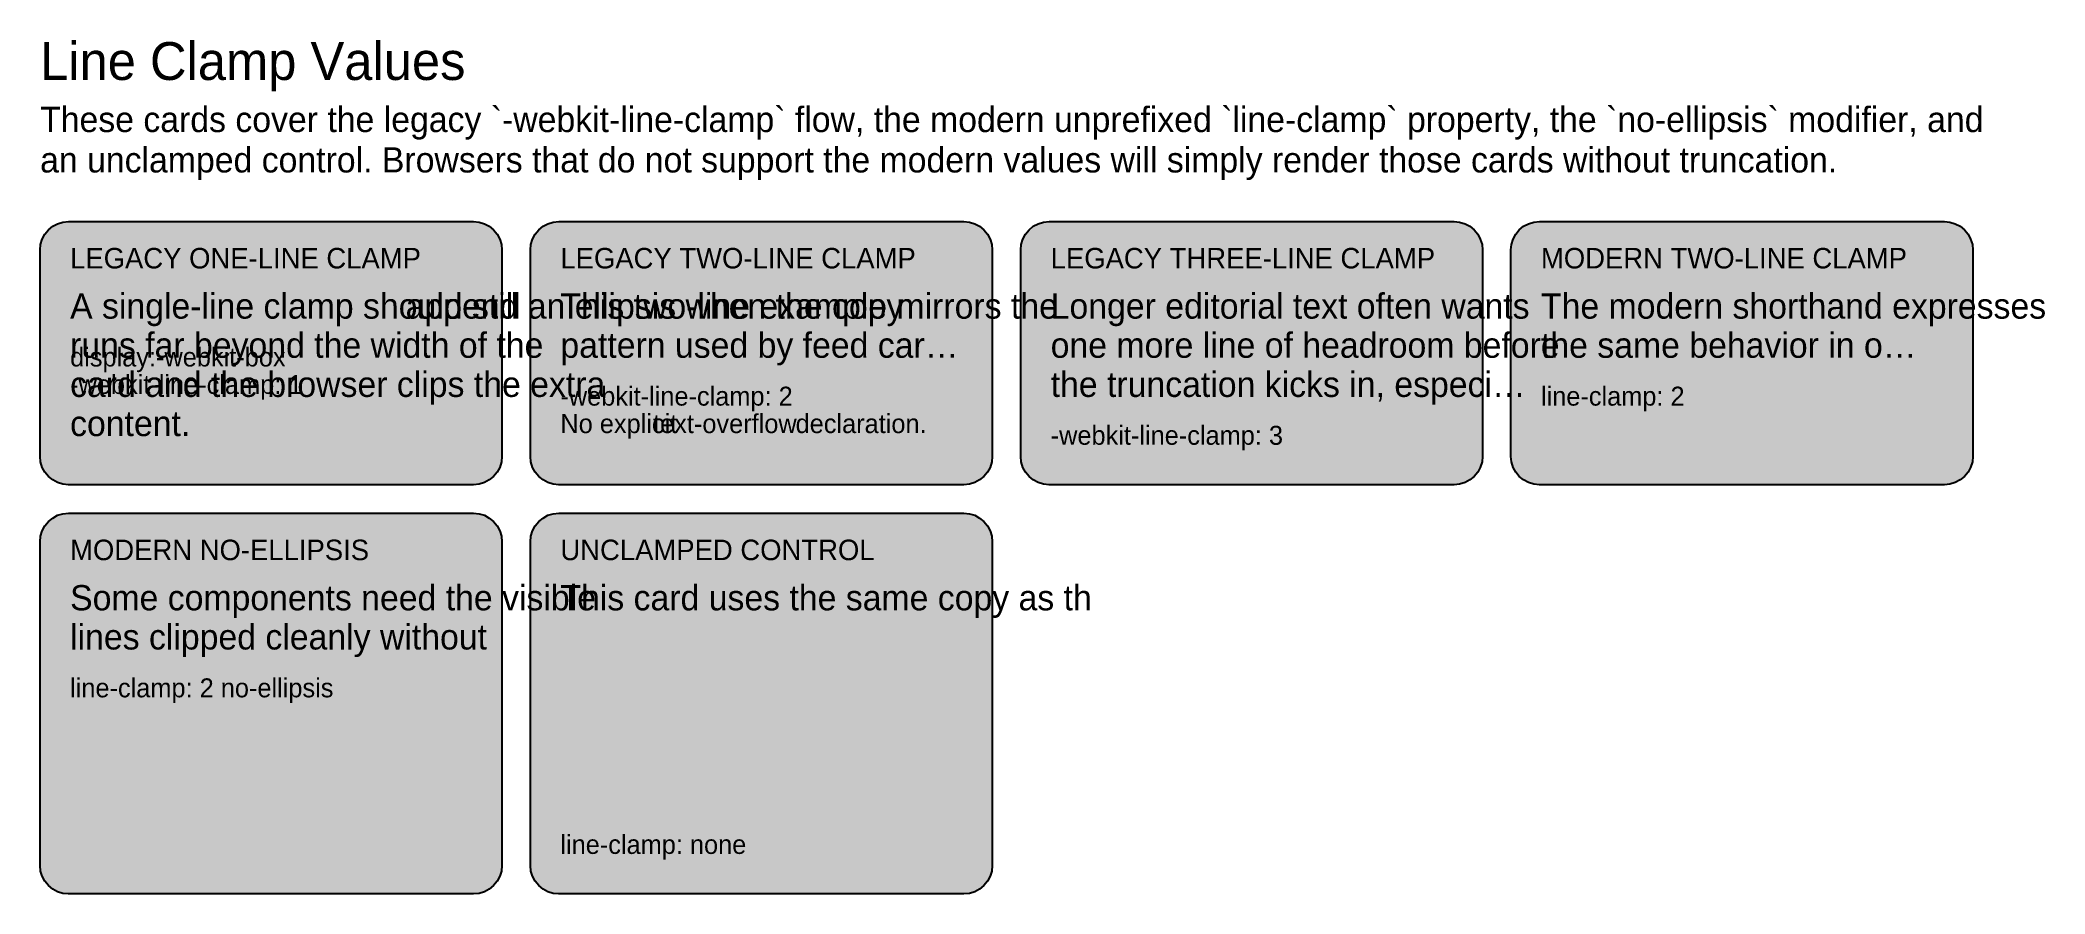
# Model space of a CAD drawing. Extents: x 28 to 1298, y 29 to 570.
import ezdxf

# ---------------------------------------------------------------- set-up
doc = ezdxf.new("R2010")
doc.units = 0

msp = doc.modelspace()

# ---------------------------------------------------------------- hatches: boundary and pattern name
for points in [[(46, 454.8), (302.5, 454.8), (302.5, 454.8), (306, 454.5), (309.4, 453.4), (312.5, 451.8), (315.2, 449.5), (317.5, 446.8), (319.1, 443.7), (320.2, 440.3), (320.5, 436.8), (320.5, 306), (320.5, 306), (320.2, 302.5), (319.1, 299.1), (317.5, 296), (315.2, 293.3), (312.5, 291.1), (309.4, 289.4), (306, 288.4), (302.5, 288), (46, 288), (46, 288), (42.5, 288.4), (39.1, 289.4), (36, 291.1), (33.3, 293.3), (31, 296), (29.4, 299.1), (28.3, 302.5), (28, 306), (28, 436.8), (28, 436.8), (28.3, 440.3), (29.4, 443.7), (31, 446.8), (33.3, 449.5), (36, 451.8), (39.1, 453.4), (42.5, 454.5), (46, 454.8)], [(356.5, 454.8), (613, 454.8), (613, 454.8), (616.5, 454.5), (619.9, 453.4), (623, 451.8), (625.7, 449.5), (628, 446.8), (629.6, 443.7), (630.7, 440.3), (631, 436.8), (631, 306), (631, 306), (630.7, 302.5), (629.6, 299.1), (628, 296), (625.7, 293.3), (623, 291.1), (619.9, 289.4), (616.5, 288.4), (613, 288), (356.5, 288), (356.5, 288), (353, 288.4), (349.6, 289.4), (346.5, 291.1), (343.8, 293.3), (341.5, 296), (339.9, 299.1), (338.8, 302.5), (338.5, 306), (338.5, 436.8), (338.5, 436.8), (338.8, 440.3), (339.9, 443.7), (341.5, 446.8), (343.8, 449.5), (346.5, 451.8), (349.6, 453.4), (353, 454.5), (356.5, 454.8)], [(667, 454.8), (923.5, 454.8), (923.5, 454.8), (927, 454.5), (930.4, 453.4), (933.5, 451.8), (936.2, 449.5), (938.5, 446.8), (940.1, 443.7), (941.2, 440.3), (941.5, 436.8), (941.5, 306), (941.5, 306), (941.2, 302.5), (940.1, 299.1), (938.5, 296), (936.2, 293.3), (933.5, 291.1), (930.4, 289.4), (927, 288.4), (923.5, 288), (667, 288), (667, 288), (663.5, 288.4), (660.1, 289.4), (657, 291.1), (654.3, 293.3), (652, 296), (650.4, 299.1), (649.3, 302.5), (649, 306), (649, 436.8), (649, 436.8), (649.3, 440.3), (650.4, 443.7), (652, 446.8), (654.3, 449.5), (657, 451.8), (660.1, 453.4), (663.5, 454.5), (667, 454.8)], [(977.5, 454.8), (1234, 454.8), (1234, 454.8), (1237.5, 454.5), (1240.9, 453.4), (1244, 451.8), (1246.7, 449.5), (1249, 446.8), (1250.6, 443.7), (1251.7, 440.3), (1252, 436.8), (1252, 306), (1252, 306), (1251.7, 302.5), (1250.6, 299.1), (1249, 296), (1246.7, 293.3), (1244, 291.1), (1240.9, 289.4), (1237.5, 288.4), (1234, 288), (977.5, 288), (977.5, 288), (974, 288.4), (970.6, 289.4), (967.5, 291.1), (964.8, 293.3), (962.5, 296), (960.9, 299.1), (959.8, 302.5), (959.5, 306), (959.5, 436.8), (959.5, 436.8), (959.8, 440.3), (960.9, 443.7), (962.5, 446.8), (964.8, 449.5), (967.5, 451.8), (970.6, 453.4), (974, 454.5), (977.5, 454.8)], [(46, 270), (302.5, 270), (302.5, 270), (306, 269.7), (309.4, 268.7), (312.5, 267), (315.2, 264.8), (317.5, 262), (319.1, 258.9), (320.2, 255.5), (320.5, 252), (320.5, 46.9), (320.5, 46.9), (320.2, 43.3), (319.1, 40), (317.5, 36.9), (315.2, 34.1), (312.5, 31.9), (309.4, 30.2), (306, 29.2), (302.5, 28.9), (46, 28.9), (46, 28.9), (42.5, 29.2), (39.1, 30.2), (36, 31.9), (33.3, 34.1), (31, 36.9), (29.4, 40), (28.3, 43.3), (28, 46.9), (28, 252), (28, 252), (28.3, 255.5), (29.4, 258.9), (31, 262), (33.3, 264.8), (36, 267), (39.1, 268.7), (42.5, 269.7), (46, 270)], [(356.5, 270), (613, 270), (613, 270), (616.5, 269.7), (619.9, 268.7), (623, 267), (625.7, 264.8), (628, 262), (629.6, 258.9), (630.7, 255.5), (631, 252), (631, 46.9), (631, 46.9), (630.7, 43.3), (629.6, 40), (628, 36.9), (625.7, 34.1), (623, 31.9), (619.9, 30.2), (616.5, 29.2), (613, 28.9), (356.5, 28.9), (356.5, 28.9), (353, 29.2), (349.6, 30.2), (346.5, 31.9), (343.8, 34.1), (341.5, 36.9), (339.9, 40), (338.8, 43.3), (338.5, 46.9), (338.5, 252), (338.5, 252), (338.8, 255.5), (339.9, 258.9), (341.5, 262), (343.8, 264.8), (346.5, 267), (349.6, 268.7), (353, 269.7), (356.5, 270)]]:
    msp.add_hatch(color=158).paths.add_polyline_path(points, flags=0)

# ---------------------------------------------------------------- linework, layer by layer
at = {"color": 0, "true_color": 0xb8a394}
for points in [[(46, 454.8), (302.5, 454.8), (302.5, 454.8), (306, 454.5), (309.4, 453.4), (312.5, 451.8), (315.2, 449.5), (317.5, 446.8), (319.1, 443.7), (320.2, 440.3), (320.5, 436.8), (320.5, 306), (320.5, 306), (320.2, 302.5), (319.1, 299.1), (317.5, 296), (315.2, 293.3), (312.5, 291.1), (309.4, 289.4), (306, 288.4), (302.5, 288), (46, 288), (46, 288), (42.5, 288.4), (39.1, 289.4), (36, 291.1), (33.3, 293.3), (31, 296), (29.4, 299.1), (28.3, 302.5), (28, 306), (28, 436.8), (28, 436.8), (28.3, 440.3), (29.4, 443.7), (31, 446.8), (33.3, 449.5), (36, 451.8), (39.1, 453.4), (42.5, 454.5), (46, 454.8)], [(356.5, 454.8), (613, 454.8), (613, 454.8), (616.5, 454.5), (619.9, 453.4), (623, 451.8), (625.7, 449.5), (628, 446.8), (629.6, 443.7), (630.7, 440.3), (631, 436.8), (631, 306), (631, 306), (630.7, 302.5), (629.6, 299.1), (628, 296), (625.7, 293.3), (623, 291.1), (619.9, 289.4), (616.5, 288.4), (613, 288), (356.5, 288), (356.5, 288), (353, 288.4), (349.6, 289.4), (346.5, 291.1), (343.8, 293.3), (341.5, 296), (339.9, 299.1), (338.8, 302.5), (338.5, 306), (338.5, 436.8), (338.5, 436.8), (338.8, 440.3), (339.9, 443.7), (341.5, 446.8), (343.8, 449.5), (346.5, 451.8), (349.6, 453.4), (353, 454.5), (356.5, 454.8)], [(667, 454.8), (923.5, 454.8), (923.5, 454.8), (927, 454.5), (930.4, 453.4), (933.5, 451.8), (936.2, 449.5), (938.5, 446.8), (940.1, 443.7), (941.2, 440.3), (941.5, 436.8), (941.5, 306), (941.5, 306), (941.2, 302.5), (940.1, 299.1), (938.5, 296), (936.2, 293.3), (933.5, 291.1), (930.4, 289.4), (927, 288.4), (923.5, 288), (667, 288), (667, 288), (663.5, 288.4), (660.1, 289.4), (657, 291.1), (654.3, 293.3), (652, 296), (650.4, 299.1), (649.3, 302.5), (649, 306), (649, 436.8), (649, 436.8), (649.3, 440.3), (650.4, 443.7), (652, 446.8), (654.3, 449.5), (657, 451.8), (660.1, 453.4), (663.5, 454.5), (667, 454.8)], [(977.5, 454.8), (1234, 454.8), (1234, 454.8), (1237.5, 454.5), (1240.9, 453.4), (1244, 451.8), (1246.7, 449.5), (1249, 446.8), (1250.6, 443.7), (1251.7, 440.3), (1252, 436.8), (1252, 306), (1252, 306), (1251.7, 302.5), (1250.6, 299.1), (1249, 296), (1246.7, 293.3), (1244, 291.1), (1240.9, 289.4), (1237.5, 288.4), (1234, 288), (977.5, 288), (977.5, 288), (974, 288.4), (970.6, 289.4), (967.5, 291.1), (964.8, 293.3), (962.5, 296), (960.9, 299.1), (959.8, 302.5), (959.5, 306), (959.5, 436.8), (959.5, 436.8), (959.8, 440.3), (960.9, 443.7), (962.5, 446.8), (964.8, 449.5), (967.5, 451.8), (970.6, 453.4), (974, 454.5), (977.5, 454.8)], [(46, 270), (302.5, 270), (302.5, 270), (306, 269.7), (309.4, 268.7), (312.5, 267), (315.2, 264.8), (317.5, 262), (319.1, 258.9), (320.2, 255.5), (320.5, 252), (320.5, 46.9), (320.5, 46.9), (320.2, 43.3), (319.1, 40), (317.5, 36.9), (315.2, 34.1), (312.5, 31.9), (309.4, 30.2), (306, 29.2), (302.5, 28.9), (46, 28.9), (46, 28.9), (42.5, 29.2), (39.1, 30.2), (36, 31.9), (33.3, 34.1), (31, 36.9), (29.4, 40), (28.3, 43.3), (28, 46.9), (28, 252), (28, 252), (28.3, 255.5), (29.4, 258.9), (31, 262), (33.3, 264.8), (36, 267), (39.1, 268.7), (42.5, 269.7), (46, 270)], [(356.5, 270), (613, 270), (613, 270), (616.5, 269.7), (619.9, 268.7), (623, 267), (625.7, 264.8), (628, 262), (629.6, 258.9), (630.7, 255.5), (631, 252), (631, 46.9), (631, 46.9), (630.7, 43.3), (629.6, 40), (628, 36.9), (625.7, 34.1), (623, 31.9), (619.9, 30.2), (616.5, 29.2), (613, 28.9), (356.5, 28.9), (356.5, 28.9), (353, 29.2), (349.6, 30.2), (346.5, 31.9), (343.8, 34.1), (341.5, 36.9), (339.9, 40), (338.8, 43.3), (338.5, 46.9), (338.5, 252), (338.5, 252), (338.8, 255.5), (339.9, 258.9), (341.5, 262), (343.8, 264.8), (346.5, 267), (349.6, 268.7), (353, 269.7), (356.5, 270)]]:
    msp.add_lwpolyline(points, close=True, dxfattribs=at)

# ---------------------------------------------------------------- texts
at = {"color": 0, "true_color": 0xfcfaf8}
msp.add_text('Line Clamp Values', height=24, dxfattribs=at).set_placement((28, 544.5))
at = {"color": 0, "true_color": 0xf0e8e2}
for s, p in [('These cards cover the legacy `-webkit-line-clamp` flow, the modern unprefixed `line-clamp` property, the `no-ellipsis` modifier, and', (28, 511.5)), ('an unclamped control. Browsers that do not support the modern values will simply render those cards without truncation.', (28, 485.9)), ('A single-line clamp should still', (47, 393.3)), ('append an ellipsis when the copy', (259.5, 393.3)), ('This two-line example mirrors the', (357.5, 393.3)), ('Longer editorial text often wants', (668, 393.3)), ('The modern shorthand expresses', (978.5, 393.3)), ('runs far beyond the width of the', (47, 368.5)), ('pattern used by feed car…', (357.5, 368.5)), ('one more line of headroom before', (668, 368.5)), ('the same behavior in o…', (978.5, 368.5)), ('card and the browser clips the extra', (47, 343.7)), ('the truncation kicks in, especi…', (668, 343.7)), ('content.', (47, 318.9)), ('Some components need the visible', (47, 208.5)), ('This card uses the same copy as th', (357.5, 208.5)), ('lines clipped cleanly without', (47, 183.7))]:
    msp.add_text(s, height=16, dxfattribs=at).set_placement(p)
at = {"color": 0, "true_color": 0xfdc593}
for s, p in [('LEGACY ONE-LINE CLAMP', (47, 425.1)), ('LEGACY TWO-LINE CLAMP', (357.5, 425.1)), ('LEGACY THREE-LINE CLAMP', (668, 425.1)), ('MODERN TWO-LINE CLAMP', (978.5, 425.1)), ('MODERN NO-ELLIPSIS', (47, 240.3)), ('UNCLAMPED CONTROL', (357.5, 240.3))]:
    msp.add_text(s, height=13, dxfattribs=at).set_placement(p)
at = {"color": 0, "true_color": 0xfedbbf}
for s, p in [('display:-webkit-box', (47, 363)), ('-webkit-line-clamp: 1', (47, 345.6)), ('-webkit-line-clamp: 2', (357.5, 338.2)), ('line-clamp: 2', (978.5, 338.2)), ('No explicit ', (357.5, 320.8)), ('text-overflow', (416.2, 320.8)), (' declaration.', (502, 320.8)), ('-webkit-line-clamp: 3', (668, 313.4)), ('line-clamp: 2 no-ellipsis', (47, 153.4)), ('line-clamp: none', (357.5, 54.2))]:
    msp.add_text(s, height=12, dxfattribs=at).set_placement(p)

doc.saveas('drawing.dxf')
